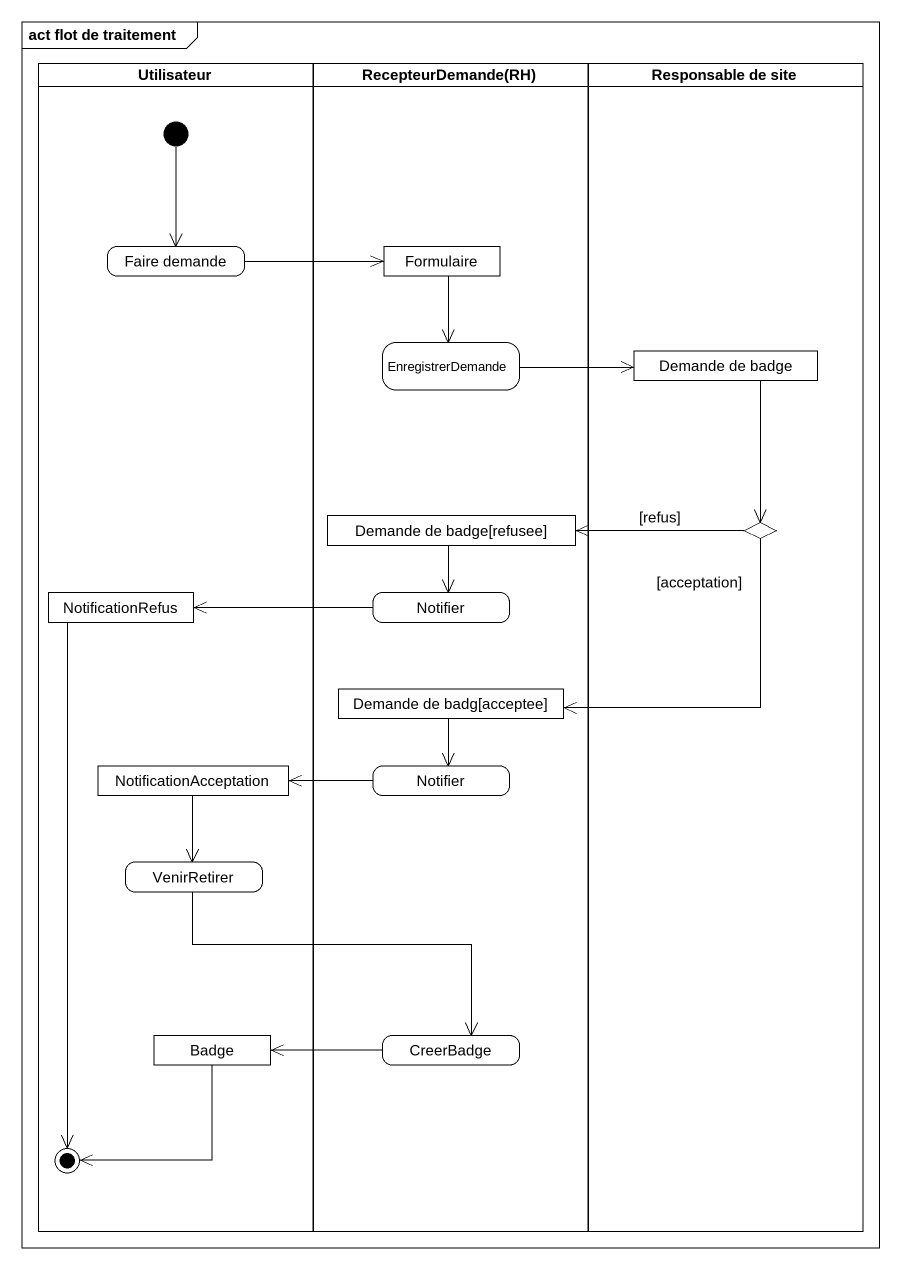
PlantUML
@startuml
mainframe act flot de traitement
hide empty description
state Utilisateur <<partition>> {
  state "Faire demande" as Faire_demande
  state NotificationRefus <<object>>
  state NotificationAcceptation <<object>>
  state VenirRetirer
  state Badge <<object>>
  [*] --> Faire_demande
  NotificationRefus --> [*]
  Badge --> [*]
}
state "RecepteurDemande(RH)" as RecepteurDemande_RH <<partition>> {
  state Formulaire <<object>>
  state EnregistrerDemande
  state "Demande de badge[refusee]" as Demande_de_badge_refusee <<object>>
  state Notifier
  state "Demande de badg[acceptee]" as Demande_de_badg_acceptee <<object>>
  state "Notifier" as Notifier_2
  state CreerBadge
}
state "Responsable de site" as Responsable_de_site <<partition>> {
  state "Demande de badge" as Demande_de_badge <<object>>
  state choice1 <<choice>>
}
Faire_demande -right-> Formulaire
Formulaire --> EnregistrerDemande
EnregistrerDemande -right-> Demande_de_badge
Demande_de_badge --> choice1
Demande_de_badge_refusee --> Notifier
choice1 -left-> Demande_de_badge_refusee : [refus]
choice1 -left-> Demande_de_badg_acceptee : [acceptation]
Notifier -left-> NotificationRefus
Demande_de_badg_acceptee --> Notifier_2
NotificationAcceptation --> VenirRetirer
Notifier_2 -left-> NotificationAcceptation
VenirRetirer --> CreerBadge
CreerBadge -left-> Badge
@enduml
